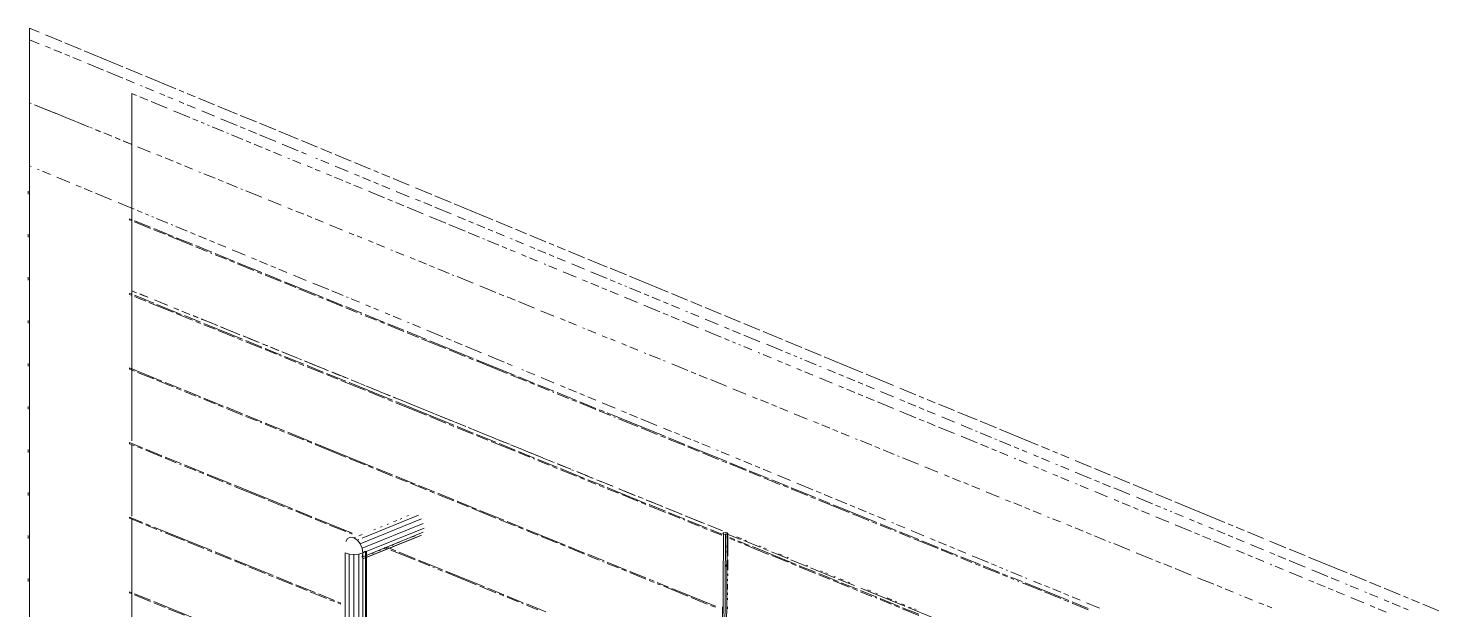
# Paper-space layout '01 Plan and 3D' of a CAD drawing. Header units: millimetres. Extents: x 5 to 415, y 7 to 290.
# Drawn here: x 197.6 to 251.2, y 203.5 to 225.6 of the extents above; entities that cross this region are included whole.
import ezdxf

# ---------------------------------------------------------------- set-up
doc = ezdxf.new("R2010")
doc.units = ezdxf.units.MM
doc.layers.add('GEOMETRY', color=7, linetype='Continuous')

# ---------------------------------------------------------------- blocks, each defined once
blk = doc.blocks.new('SHEET_01')
at = {"layer": 'GEOMETRY', "lineweight": 13}
for p, q in [((197.638, 225.609), (198.005, 225.457)), ((197.638, 225.172), (197.638, 225.609)), ((198.25, 225.356), (198.862, 225.103)), ((197.638, 220.368), (197.638, 225.172)), ((198.005, 225.02), (197.638, 225.172)), ((198.434, 224.843), (198.25, 224.919)), ((198.984, 225.052), (199.596, 224.799)), ((198.862, 224.666), (198.556, 224.792)), ((199.168, 224.539), (198.984, 224.615)), ((199.596, 224.362), (199.29, 224.489)), ((199.719, 224.748), (201.187, 224.141)), ((200.453, 224.008), (199.841, 224.261)), ((201.187, 223.704), (200.575, 223.957)), ((201.31, 224.09), (201.921, 223.837)), ((202.044, 223.787), (203.206, 223.306)), ((201.615, 223.527), (201.31, 223.654)), ((201.921, 223.4), (201.86, 223.426)), ((202.35, 223.223), (202.044, 223.35)), ((203.329, 223.255), (203.512, 223.179)), ((197.638, 222.77), (197.701, 222.745)), ((197.638, 186.521), (197.638, 222.77)), ((197.638, 222.77), (197.7, 222.745)), ((197.822, 222.695), (198.006, 222.62)), ((197.826, 222.693), (198.641, 222.362)), ((201.709, 223.051), (201.526, 223.127)), ((201.526, 223.127), (201.526, 215.62)), ((202.138, 222.874), (201.832, 223.001)), ((202.873, 222.57), (202.261, 222.823)), ((202.778, 223.046), (202.595, 223.122)), ((203.084, 222.92), (202.9, 222.996)), ((203.512, 222.742), (203.329, 222.818)), ((203.635, 223.129), (203.941, 223.002)), ((203.941, 222.565), (203.635, 222.692)), ((204.063, 222.951), (204.675, 222.698)), ((198.129, 222.57), (198.436, 222.446)), ((198.559, 222.396), (199.172, 222.146)), ((198.892, 222.26), (198.955, 222.234)), ((199.08, 222.183), (199.707, 221.928)), ((203.731, 222.215), (203.118, 222.469)), ((204.037, 222.089), (203.853, 222.165)), ((204.675, 222.262), (204.185, 222.464)), ((204.797, 222.648), (205.532, 222.344)), ((205.532, 221.907), (204.92, 222.16)), ((205.654, 222.293), (206.266, 222.04)), ((199.418, 222.046), (199.909, 221.846)), ((199.958, 221.826), (200.021, 221.801)), ((200.146, 221.75), (200.334, 221.673)), ((200.154, 221.747), (200.338, 221.672)), ((200.46, 221.622), (200.648, 221.546)), ((200.461, 221.622), (200.768, 221.497)), ((204.282, 221.987), (204.16, 222.038)), ((204.466, 221.911), (204.405, 221.937)), ((205.017, 221.683), (204.588, 221.861)), ((205.201, 221.607), (205.14, 221.633)), ((205.838, 221.781), (205.654, 221.857)), ((206.266, 221.604), (205.96, 221.73)), ((206.388, 221.99), (207, 221.737)), ((207.122, 221.686), (207.857, 221.382)), ((200.891, 221.447), (201.075, 221.372)), ((200.899, 221.444), (201.087, 221.367)), ((201.197, 221.322), (201.504, 221.198)), ((201.212, 221.316), (201.526, 221.189)), ((201.526, 209.923), (201.526, 221.189)), ((201.75, 221.098), (202.241, 220.898)), ((205.752, 221.379), (205.323, 221.557)), ((206.058, 221.253), (205.875, 221.329)), ((206.487, 221.075), (206.181, 221.202)), ((207, 221.3), (206.388, 221.553)), ((207.857, 220.946), (207.245, 221.199)), ((207.979, 221.332), (208.591, 221.079)), ((202.486, 220.798), (202.67, 220.723)), ((202.793, 220.673), (203.1, 220.549)), ((206.793, 220.949), (206.61, 221.025)), ((207.222, 220.771), (206.916, 220.898)), ((207.528, 220.645), (207.467, 220.67)), ((207.957, 220.467), (207.651, 220.594)), ((208.163, 220.819), (207.979, 220.895)), ((208.591, 220.642), (208.53, 220.667)), ((208.713, 221.028), (209.142, 220.851)), ((209.019, 220.465), (208.713, 220.591)), ((209.264, 220.8), (209.876, 220.547)), ((197.638, 220.368), (197.699, 220.343)), ((197.944, 220.241), (198.005, 220.216)), ((198.128, 220.166), (198.434, 220.039)), ((203.223, 220.499), (203.407, 220.424)), ((203.529, 220.374), (203.836, 220.249)), ((204.082, 220.149), (204.143, 220.124)), ((204.266, 220.074), (204.695, 219.9)), ((208.386, 220.29), (208.202, 220.366)), ((208.692, 220.163), (208.508, 220.239)), ((209.121, 219.986), (208.937, 220.062)), ((209.754, 220.161), (209.264, 220.364)), ((209.998, 220.497), (210.61, 220.244)), ((210.182, 219.984), (209.998, 220.06)), ((210.733, 220.193), (210.916, 220.117)), ((211.039, 220.066), (211.345, 219.94)), ((198.678, 219.938), (199.168, 219.735)), ((199.413, 219.634), (199.596, 219.558)), ((199.719, 219.508), (200.025, 219.381)), ((204.818, 219.85), (205.002, 219.775)), ((205.125, 219.725), (205.554, 219.55)), ((205.677, 219.5), (205.739, 219.475)), ((209.55, 219.809), (209.243, 219.935)), ((209.856, 219.682), (209.672, 219.758)), ((210.285, 219.505), (209.978, 219.631)), ((210.61, 219.807), (210.304, 219.933)), ((210.916, 219.68), (210.733, 219.756)), ((211.345, 219.503), (211.039, 219.63)), ((211.467, 219.889), (212.079, 219.636)), ((212.324, 219.535), (212.935, 219.282)), ((197.588, 219.297), (197.588, 219.406)), ((200.147, 219.33), (200.759, 219.077)), ((201.004, 218.976), (201.615, 218.723)), ((205.861, 219.425), (206.475, 219.176)), ((206.72, 219.076), (207.211, 218.876)), ((211.142, 219.15), (210.53, 219.403)), ((211.448, 219.023), (211.265, 219.099)), ((211.877, 218.846), (211.571, 218.973)), ((212.079, 219.199), (211.589, 219.402)), ((212.507, 219.022), (212.324, 219.098)), ((212.935, 218.845), (212.63, 218.972)), ((213.058, 219.231), (213.67, 218.978)), ((213.792, 218.928), (215.261, 218.32)), ((201.738, 218.672), (201.921, 218.596)), ((202.044, 218.546), (202.166, 218.495)), ((202.289, 218.445), (202.35, 218.419)), ((202.472, 218.369), (202.9, 218.192)), ((207.457, 218.776), (207.641, 218.702)), ((207.764, 218.652), (208.07, 218.527)), ((208.193, 218.477), (208.377, 218.402)), ((212.612, 218.542), (212, 218.795)), ((213.47, 218.187), (212.857, 218.441)), ((213.67, 218.541), (213.058, 218.794)), ((214.22, 218.314), (213.914, 218.44)), ((201.503, 218.334), (201.441, 218.359)), ((201.441, 218.359), (201.441, 218.316)), ((201.441, 218.316), (201.503, 218.291)), ((202.239, 218.035), (201.625, 218.284)), ((201.625, 218.241), (202.239, 217.991)), ((203.099, 217.685), (202.362, 217.985)), ((202.362, 217.941), (202.792, 217.766)), ((203.023, 218.141), (203.084, 218.116)), ((203.206, 218.065), (203.635, 217.888)), ((203.757, 217.837), (203.941, 217.761)), ((208.5, 218.352), (208.807, 218.227)), ((209.052, 218.127), (209.543, 217.928)), ((214.205, 217.883), (213.592, 218.137)), ((214.756, 217.655), (214.327, 217.833)), ((214.526, 218.187), (214.343, 218.263)), ((214.955, 218.01), (214.649, 218.136)), ((215.261, 217.883), (215.077, 217.959)), ((215.383, 218.27), (215.995, 218.016)), ((215.689, 217.706), (215.383, 217.833)), ((216.117, 217.966), (216.546, 217.789)), ((197.588, 217.659), (197.588, 217.768)), ((202.914, 217.716), (203.835, 217.342)), ((203.835, 217.386), (203.221, 217.635)), ((204.572, 217.086), (203.958, 217.336)), ((203.958, 217.292), (204.388, 217.117)), ((204.063, 217.711), (204.369, 217.584)), ((204.491, 217.534), (204.675, 217.458)), ((204.797, 217.407), (205.103, 217.28)), ((209.789, 217.828), (209.973, 217.753)), ((210.095, 217.703), (210.28, 217.628)), ((210.525, 217.528), (210.709, 217.454)), ((210.832, 217.404), (211.139, 217.279)), ((214.94, 217.579), (214.879, 217.605)), ((215.491, 217.351), (215.062, 217.529)), ((215.797, 217.225), (215.614, 217.301)), ((215.995, 217.58), (215.934, 217.605)), ((216.423, 217.403), (216.117, 217.529)), ((216.668, 217.738), (217.28, 217.485)), ((216.852, 217.225), (216.668, 217.301)), ((217.402, 217.434), (217.586, 217.358)), ((217.708, 217.308), (218.014, 217.181)), ((204.511, 217.067), (204.572, 217.042)), ((205.431, 216.736), (204.695, 217.036)), ((204.695, 216.992), (205.124, 216.818)), ((205.247, 216.768), (205.431, 216.693)), ((205.348, 217.179), (205.838, 216.977)), ((206.082, 216.876), (206.266, 216.8)), ((211.384, 217.179), (211.446, 217.154)), ((211.568, 217.104), (211.875, 216.979)), ((212.121, 216.879), (212.305, 216.805)), ((216.104, 217.098), (215.92, 217.174)), ((216.532, 216.921), (216.349, 216.997)), ((216.961, 216.743), (216.655, 216.87)), ((217.28, 217.048), (216.974, 217.175)), ((217.586, 216.922), (217.402, 216.998)), ((218.014, 216.745), (217.708, 216.871)), ((218.137, 217.131), (218.748, 216.878)), ((218.871, 216.827), (219.605, 216.523)), ((206.475, 216.312), (205.554, 216.686)), ((205.554, 216.643), (206.168, 216.393)), ((206.291, 216.343), (206.475, 216.268)), ((206.388, 216.749), (206.694, 216.622)), ((207.211, 216.012), (206.598, 216.262)), ((206.817, 216.572), (207, 216.496)), ((207.122, 216.445), (207.428, 216.319)), ((212.427, 216.755), (212.734, 216.63)), ((212.857, 216.58), (213.041, 216.505)), ((213.164, 216.455), (213.593, 216.28)), ((213.716, 216.231), (213.777, 216.206)), ((217.267, 216.617), (217.206, 216.642)), ((217.696, 216.439), (217.39, 216.566)), ((218.431, 216.135), (217.941, 216.338)), ((218.748, 216.441), (218.259, 216.643)), ((219.605, 216.087), (218.993, 216.34)), ((219.727, 216.473), (220.339, 216.22)), ((197.588, 216.021), (197.588, 216.13)), ((206.598, 216.218), (207.211, 215.969)), ((208.808, 215.363), (207.334, 215.962)), ((207.334, 215.919), (207.764, 215.744)), ((207.673, 216.218), (208.163, 216.015)), ((207.887, 215.694), (208.501, 215.444)), ((208.407, 215.914), (209.019, 215.661)), ((213.9, 216.156), (214.514, 215.906)), ((214.759, 215.806), (215.373, 215.557)), ((218.86, 215.958), (218.676, 216.034)), ((219.289, 215.781), (218.982, 215.907)), ((219.595, 215.654), (219.411, 215.73)), ((219.911, 215.96), (219.727, 216.036)), ((220.156, 215.859), (220.033, 215.909)), ((220.339, 215.783), (220.278, 215.808)), ((220.462, 216.169), (221.93, 215.562)), ((220.89, 215.555), (220.462, 215.732)), ((201.503, 215.496), (201.441, 215.521)), ((201.441, 215.521), (201.441, 215.477)), ((201.441, 215.477), (201.503, 215.452)), ((201.71, 215.545), (201.526, 215.62)), ((201.526, 215.62), (201.526, 209.904)), ((201.526, 215.62), (201.71, 215.546)), ((202.362, 215.146), (201.625, 215.446)), ((201.625, 215.402), (202.055, 215.227)), ((201.833, 215.496), (202.14, 215.371)), ((202.141, 215.37), (201.833, 215.495)), ((202.178, 215.177), (203.099, 214.803)), ((202.385, 215.271), (202.876, 215.071)), ((202.449, 215.245), (202.387, 215.27)), ((202.88, 215.07), (202.572, 215.195)), ((208.623, 215.394), (208.808, 215.32)), ((209.544, 215.064), (208.93, 215.313)), ((208.93, 215.27), (209.544, 215.02)), ((209.142, 215.61), (209.57, 215.433)), ((209.692, 215.382), (209.754, 215.357)), ((209.876, 215.306), (210.182, 215.18)), ((215.496, 215.507), (215.68, 215.432)), ((215.803, 215.382), (216.109, 215.257)), ((216.232, 215.207), (216.846, 214.958)), ((220.024, 215.477), (219.717, 215.603)), ((220.759, 215.173), (220.269, 215.375)), ((221.196, 215.429), (221.012, 215.504)), ((221.624, 215.251), (221.318, 215.378)), ((221.93, 215.125), (221.747, 215.201)), ((222.053, 215.511), (222.664, 215.258)), ((222.787, 215.207), (223.215, 215.03)), ((203.406, 214.722), (202.485, 215.096)), ((203.122, 214.971), (203.306, 214.896)), ((203.311, 214.895), (203.126, 214.97)), ((203.221, 214.753), (203.835, 214.503)), ((203.429, 214.846), (203.613, 214.772)), ((203.741, 214.719), (203.434, 214.844)), ((204.142, 214.422), (203.528, 214.672)), ((203.858, 214.672), (204.043, 214.597)), ((204.049, 214.594), (203.864, 214.669)), ((210.281, 214.764), (209.667, 215.014)), ((209.667, 214.97), (210.097, 214.795)), ((210.219, 214.745), (210.281, 214.72)), ((211.14, 214.414), (210.404, 214.714)), ((210.404, 214.67), (210.833, 214.496)), ((210.427, 215.079), (210.61, 215.003)), ((210.733, 214.952), (210.916, 214.876)), ((211.161, 214.775), (211.345, 214.699)), ((211.467, 214.648), (211.773, 214.522)), ((217.091, 214.858), (217.582, 214.658)), ((221.616, 214.818), (221.004, 215.071)), ((221.923, 214.691), (221.739, 214.767)), ((222.351, 214.514), (222.045, 214.641)), ((222.359, 214.948), (222.053, 215.074)), ((222.664, 214.821), (222.603, 214.846)), ((223.093, 214.644), (222.787, 214.771)), ((223.338, 214.98), (223.949, 214.726)), ((224.072, 214.676), (224.684, 214.423)), ((197.588, 214.384), (197.588, 214.493)), ((203.958, 214.453), (204.142, 214.378)), ((204.165, 214.547), (204.472, 214.422)), ((204.357, 214.469), (204.172, 214.544)), ((205.738, 213.773), (204.265, 214.372)), ((204.265, 214.328), (204.695, 214.154)), ((204.788, 214.294), (204.48, 214.419)), ((204.718, 214.322), (204.779, 214.297)), ((204.817, 214.104), (205.431, 213.854)), ((204.902, 214.247), (205.332, 214.072)), ((205.095, 214.169), (204.911, 214.244)), ((205.526, 213.993), (205.218, 214.118)), ((210.956, 214.446), (211.14, 214.371)), ((211.877, 214.115), (211.263, 214.364)), ((211.263, 214.321), (211.877, 214.071)), ((212.018, 214.421), (212.079, 214.395)), ((212.201, 214.345), (212.507, 214.218)), ((212.752, 214.117), (213.364, 213.864)), ((217.828, 214.558), (218.012, 214.483)), ((218.134, 214.433), (218.441, 214.309)), ((218.687, 214.209), (218.748, 214.184)), ((218.871, 214.134), (219.178, 214.009)), ((223.086, 214.21), (222.474, 214.463)), ((223.944, 213.855), (223.331, 214.109)), ((223.827, 214.34), (223.338, 214.543)), ((224.255, 214.163), (224.072, 214.239)), ((224.684, 213.986), (224.378, 214.113)), ((224.806, 214.372), (225.418, 214.119)), ((205.454, 214.023), (205.639, 213.948)), ((205.554, 213.804), (205.738, 213.729)), ((205.761, 213.898), (206.375, 213.648)), ((205.834, 213.868), (205.772, 213.893)), ((206.475, 213.473), (205.861, 213.723)), ((205.861, 213.679), (206.475, 213.43)), ((206.265, 213.693), (205.957, 213.818)), ((206.498, 213.598), (206.682, 213.523)), ((206.696, 213.518), (206.511, 213.593)), ((212.736, 213.765), (212, 214.065)), ((212, 214.021), (212.429, 213.846)), ((212.552, 213.796), (213.473, 213.422)), ((214.516, 213.041), (212.859, 213.715)), ((213.486, 213.813), (213.67, 213.737)), ((213.792, 213.687), (214.098, 213.56)), ((219.423, 213.909), (219.607, 213.834)), ((219.73, 213.784), (219.914, 213.71)), ((220.16, 213.61), (220.344, 213.535)), ((224.25, 213.729), (224.066, 213.805)), ((224.495, 213.627), (224.373, 213.678)), ((224.679, 213.551), (224.618, 213.577)), ((225.418, 213.682), (224.806, 213.935)), ((225.54, 214.068), (226.275, 213.765)), ((226.275, 213.328), (225.663, 213.581)), ((226.397, 213.714), (227.009, 213.461)), ((207.211, 213.174), (206.598, 213.423)), ((206.598, 213.38), (207.027, 213.205)), ((206.805, 213.473), (207.112, 213.348)), ((207.126, 213.342), (206.819, 213.468)), ((207.15, 213.155), (207.211, 213.13)), ((207.235, 213.298), (207.848, 213.049)), ((207.434, 213.217), (207.249, 213.292)), ((208.071, 212.824), (207.334, 213.124)), ((207.334, 213.08), (207.764, 212.905)), ((207.742, 213.092), (207.557, 213.167)), ((207.988, 212.992), (207.865, 213.042)), ((213.596, 213.372), (214.21, 213.122)), ((214.22, 213.51), (214.832, 213.256)), ((214.332, 213.072), (214.516, 212.997)), ((215.077, 213.155), (215.689, 212.902)), ((220.466, 213.485), (220.773, 213.36)), ((221.019, 213.26), (221.08, 213.235)), ((221.203, 213.185), (221.632, 213.011)), ((225.108, 213.374), (224.801, 213.501)), ((225.414, 213.247), (225.353, 213.273)), ((225.843, 213.07), (225.536, 213.197)), ((226.581, 213.201), (226.397, 213.277)), ((226.825, 213.1), (226.703, 213.151)), ((227.009, 213.024), (226.948, 213.05)), ((227.131, 213.41), (227.743, 213.157)), ((227.866, 213.107), (229.334, 212.499)), ((197.588, 212.746), (197.588, 212.855)), ((202.669, 212.182), (201.441, 212.682)), ((201.441, 212.682), (201.441, 212.638)), ((201.441, 212.638), (201.625, 212.563)), ((201.748, 212.513), (202.362, 212.264)), ((207.887, 212.855), (208.071, 212.78)), ((208.094, 212.949), (208.708, 212.699)), ((208.173, 212.917), (208.111, 212.942)), ((208.808, 212.524), (208.194, 212.774)), ((208.194, 212.73), (208.808, 212.481)), ((208.48, 212.792), (208.296, 212.867)), ((208.911, 212.617), (208.603, 212.742)), ((208.831, 212.649), (209.015, 212.574)), ((209.667, 212.175), (208.93, 212.474)), ((209.138, 212.524), (209.445, 212.4)), ((209.65, 212.316), (209.157, 212.516)), ((216.113, 212.392), (214.639, 212.991)), ((214.639, 212.948), (215.806, 212.473)), ((215.811, 212.852), (215.995, 212.776)), ((216.362, 212.624), (216.423, 212.598)), ((216.546, 212.548), (216.852, 212.421)), ((221.755, 212.961), (221.816, 212.936)), ((222.062, 212.836), (222.676, 212.586)), ((222.798, 212.536), (222.982, 212.462)), ((226.271, 212.893), (226.088, 212.969)), ((226.578, 212.766), (226.394, 212.842)), ((227.006, 212.589), (226.823, 212.665)), ((227.435, 212.411), (227.129, 212.538)), ((227.56, 212.797), (227.131, 212.974)), ((227.743, 212.721), (227.682, 212.746)), ((228.294, 212.493), (227.988, 212.619)), ((202.485, 212.214), (203.099, 211.964)), ((203.406, 211.883), (202.792, 212.133)), ((208.93, 212.431), (209.36, 212.256)), ((209.483, 212.206), (210.404, 211.832)), ((209.567, 212.35), (209.751, 212.275)), ((211.447, 211.451), (209.79, 212.125)), ((209.874, 212.225), (210.181, 212.1)), ((210.081, 212.141), (209.896, 212.216)), ((210.388, 212.016), (210.204, 212.091)), ((210.427, 212), (210.918, 211.8)), ((215.928, 212.423), (216.542, 212.174)), ((216.849, 212.092), (216.235, 212.342)), ((216.665, 212.124), (216.849, 212.049)), ((217.586, 211.793), (216.972, 212.042)), ((216.972, 211.999), (217.402, 211.824)), ((217.096, 212.32), (217.586, 212.118)), ((217.831, 212.016), (218.014, 211.94)), ((223.105, 212.412), (223.412, 212.287)), ((223.535, 212.237), (224.148, 211.987)), ((228.17, 212.107), (227.68, 212.31)), ((228.599, 211.93), (228.415, 212.006)), ((228.6, 212.366), (228.416, 212.442)), ((229.028, 212.189), (228.722, 212.316)), ((229.334, 212.063), (229.151, 212.139)), ((229.456, 212.449), (230.497, 212.019)), ((229.762, 211.885), (229.456, 212.012)), ((203.221, 211.914), (203.406, 211.839)), ((204.142, 211.583), (203.528, 211.833)), ((203.528, 211.789), (203.958, 211.614)), ((204.081, 211.565), (204.142, 211.54)), ((205.002, 211.234), (204.265, 211.533)), ((204.265, 211.49), (204.695, 211.315)), ((210.526, 211.782), (211.14, 211.532)), ((210.819, 211.84), (210.634, 211.916)), ((211.373, 211.615), (210.942, 211.79)), ((211.163, 211.7), (211.348, 211.626)), ((211.263, 211.482), (211.447, 211.407)), ((211.47, 211.576), (211.777, 211.451)), ((211.558, 211.54), (211.496, 211.565)), ((213.78, 210.502), (211.57, 211.401)), ((212.296, 211.24), (211.681, 211.49)), ((217.524, 211.774), (217.586, 211.749)), ((218.445, 211.443), (217.709, 211.743)), ((217.709, 211.699), (218.138, 211.524)), ((218.137, 211.89), (218.442, 211.763)), ((218.261, 211.474), (218.445, 211.4)), ((218.565, 211.713), (218.748, 211.637)), ((219.182, 211.144), (218.568, 211.393)), ((218.871, 211.586), (219.177, 211.46)), ((224.394, 211.888), (224.885, 211.688)), ((225.13, 211.588), (225.314, 211.513)), ((225.437, 211.463), (225.744, 211.338)), ((229.028, 211.753), (228.721, 211.879)), ((229.334, 211.626), (229.15, 211.702)), ((229.763, 211.449), (229.456, 211.575)), ((230.498, 211.145), (229.885, 211.398)), ((230.497, 211.582), (230.007, 211.784)), ((230.741, 211.917), (231.353, 211.664)), ((230.925, 211.405), (230.741, 211.481)), ((231.476, 211.614), (231.659, 211.538)), ((231.782, 211.487), (232.088, 211.361)), ((197.588, 211.108), (197.588, 211.217)), ((204.817, 211.265), (205.002, 211.19)), ((205.738, 210.934), (205.124, 211.184)), ((205.124, 211.14), (205.738, 210.89)), ((206.475, 210.634), (205.861, 210.884)), ((211.57, 211.357), (212.736, 210.883)), ((212.023, 211.351), (212.084, 211.326)), ((212.207, 211.276), (212.637, 211.101)), ((213.035, 210.939), (212.542, 211.14)), ((212.759, 211.051), (212.821, 211.026)), ((213.066, 210.926), (213.68, 210.677)), ((218.568, 211.35), (219.182, 211.1)), ((219.489, 211.019), (219.305, 211.094)), ((219.305, 211.05), (219.734, 210.875)), ((219.421, 211.358), (219.911, 211.156)), ((221.821, 210.07), (219.612, 210.969)), ((220.156, 211.055), (220.339, 210.979)), ((220.462, 210.928), (220.768, 210.802)), ((225.867, 211.288), (226.051, 211.214)), ((226.173, 211.164), (226.48, 211.039)), ((226.726, 210.939), (227.217, 210.739)), ((231.355, 210.79), (230.743, 211.043)), ((231.353, 211.227), (231.047, 211.354)), ((231.659, 211.101), (231.476, 211.177)), ((232.088, 210.924), (231.782, 211.05)), ((232.21, 211.31), (232.822, 211.057)), ((232.944, 211.006), (233.679, 210.703)), ((205.861, 210.84), (206.291, 210.666)), ((206.413, 210.616), (206.475, 210.591)), ((207.334, 210.285), (206.598, 210.584)), ((206.598, 210.541), (207.027, 210.366)), ((212.859, 210.833), (213.473, 210.583)), ((213.466, 210.764), (213.281, 210.839)), ((213.773, 210.639), (213.589, 210.714)), ((213.596, 210.533), (213.78, 210.458)), ((213.803, 210.627), (214.233, 210.452)), ((214.516, 210.202), (213.903, 210.452)), ((213.903, 210.408), (214.516, 210.159)), ((214.204, 210.464), (214.019, 210.539)), ((214.635, 210.288), (214.327, 210.414)), ((214.355, 210.402), (214.417, 210.377)), ((214.54, 210.327), (215.153, 210.078)), ((219.857, 210.825), (219.918, 210.8)), ((220.041, 210.75), (220.778, 210.451)), ((220.89, 210.751), (221.502, 210.498)), ((220.901, 210.401), (221.515, 210.151)), ((221.747, 210.397), (222.053, 210.27)), ((227.462, 210.64), (227.646, 210.565)), ((227.769, 210.515), (228.076, 210.39)), ((228.198, 210.34), (228.383, 210.265)), ((231.662, 210.663), (231.478, 210.739)), ((232.09, 210.486), (231.784, 210.613)), ((232.825, 210.182), (232.213, 210.435)), ((232.822, 210.62), (232.332, 210.823)), ((233.495, 210.342), (233.067, 210.519)), ((233.801, 210.652), (234.413, 210.399)), ((234.535, 210.348), (236.004, 209.741)), ((201.932, 209.643), (201.441, 209.843)), ((201.441, 209.843), (201.441, 209.799)), ((201.441, 209.799), (201.625, 209.724)), ((207.15, 210.316), (207.334, 210.241)), ((208.378, 209.86), (207.457, 210.235)), ((207.457, 210.191), (208.071, 209.942)), ((208.194, 209.892), (208.378, 209.817)), ((210.711, 208.912), (208.501, 209.81)), ((215.376, 209.853), (214.639, 210.152)), ((214.639, 210.109), (215.069, 209.934)), ((214.943, 210.163), (214.881, 210.188)), ((215.681, 209.863), (215.066, 210.113)), ((215.192, 209.884), (216.113, 209.51)), ((215.399, 209.978), (215.89, 209.778)), ((216.113, 209.553), (215.499, 209.803)), ((221.637, 210.101), (221.821, 210.026)), ((222.558, 209.77), (221.944, 210.02)), ((221.944, 209.976), (222.558, 209.727)), ((222.175, 210.22), (222.359, 210.144)), ((222.481, 210.093), (222.787, 209.966)), ((222.909, 209.916), (223.093, 209.84)), ((223.215, 209.789), (223.521, 209.663)), ((228.505, 210.215), (228.812, 210.09)), ((229.058, 209.991), (229.119, 209.966)), ((229.242, 209.916), (229.671, 209.741)), ((233.683, 209.827), (233.07, 210.081)), ((233.679, 210.266), (233.617, 210.291)), ((234.229, 210.038), (233.801, 210.215)), ((234.413, 209.962), (234.352, 209.987)), ((234.963, 209.734), (234.535, 209.911)), ((197.588, 209.47), (197.588, 209.579)), ((201.526, 209.771), (201.526, 207.046)), ((201.526, 207.074), (201.526, 209.724)), ((201.748, 209.675), (201.932, 209.6)), ((202.669, 209.344), (202.055, 209.593)), ((202.055, 209.55), (202.669, 209.3)), ((203.406, 209.044), (202.792, 209.294)), ((202.792, 209.25), (203.221, 209.075)), ((208.501, 209.767), (209.667, 209.292)), ((216.42, 209.562), (215.927, 209.763)), ((216.136, 209.678), (216.32, 209.603)), ((216.849, 209.254), (216.235, 209.503)), ((216.235, 209.46), (216.665, 209.285)), ((216.443, 209.553), (216.749, 209.428)), ((217.158, 209.262), (216.666, 209.462)), ((216.872, 209.378), (217.056, 209.304)), ((217.179, 209.254), (217.486, 209.129)), ((224.154, 209.121), (222.681, 209.72)), ((222.681, 209.677), (223.111, 209.502)), ((223.233, 209.452), (223.847, 209.202)), ((223.766, 209.562), (223.827, 209.536)), ((223.949, 209.486), (224.255, 209.359)), ((224.5, 209.258), (224.684, 209.182)), ((229.794, 209.691), (229.978, 209.616)), ((230.101, 209.566), (230.53, 209.392)), ((230.653, 209.342), (230.714, 209.317)), ((230.837, 209.267), (231.451, 209.017)), ((234.112, 209.65), (233.805, 209.777)), ((234.418, 209.523), (234.234, 209.599)), ((234.847, 209.346), (234.54, 209.473)), ((235.269, 209.608), (235.086, 209.684)), ((235.153, 209.219), (235.092, 209.245)), ((235.575, 209.481), (235.392, 209.557)), ((236.004, 209.304), (235.82, 209.38)), ((236.126, 209.69), (236.432, 209.564)), ((236.432, 209.127), (236.126, 209.253)), ((236.554, 209.513), (236.738, 209.437)), ((236.86, 209.387), (237.166, 209.26)), ((203.344, 209.025), (203.406, 209)), ((204.265, 208.695), (203.528, 208.994)), ((203.528, 208.95), (203.958, 208.776)), ((204.081, 208.726), (204.265, 208.651)), ((209.79, 209.242), (210.404, 208.993)), ((210.526, 208.943), (210.711, 208.868)), ((211.447, 208.612), (210.833, 208.862)), ((210.833, 208.818), (211.447, 208.568)), ((216.788, 209.235), (216.849, 209.21)), ((217.709, 208.904), (216.972, 209.204)), ((216.972, 209.16), (217.402, 208.985)), ((217.589, 209.087), (217.405, 209.162)), ((217.524, 208.935), (217.709, 208.86)), ((218.02, 208.912), (217.712, 209.037)), ((217.732, 209.029), (218.223, 208.829)), ((218.752, 208.48), (217.831, 208.854)), ((217.831, 208.81), (218.445, 208.561)), ((218.328, 208.786), (218.266, 208.812)), ((218.882, 208.561), (218.451, 208.736)), ((218.468, 208.729), (218.652, 208.654)), ((223.97, 209.152), (224.154, 209.077)), ((224.891, 208.822), (224.277, 209.071)), ((224.277, 209.028), (224.891, 208.778)), ((224.806, 209.131), (225.112, 209.005)), ((225.75, 208.472), (225.014, 208.772)), ((225.014, 208.728), (225.443, 208.553)), ((225.234, 208.954), (225.418, 208.878)), ((225.54, 208.828), (225.846, 208.701)), ((231.696, 208.917), (232.187, 208.718)), ((235.582, 209.042), (235.275, 209.169)), ((236.01, 208.865), (235.827, 208.941)), ((236.317, 208.738), (236.133, 208.814)), ((236.738, 209), (236.677, 209.026)), ((237.166, 208.823), (236.86, 208.95)), ((237.411, 209.159), (238.023, 208.906)), ((238.023, 208.469), (237.411, 208.722)), ((238.145, 208.855), (238.757, 208.602)), ((205.309, 208.27), (204.388, 208.645)), ((204.388, 208.601), (205.002, 208.351)), ((205.124, 208.301), (205.309, 208.226)), ((207.641, 207.321), (205.431, 208.22)), ((205.431, 208.176), (206.598, 207.702)), ((212.307, 208.262), (211.57, 208.562)), ((211.57, 208.518), (212, 208.344)), ((212.122, 208.294), (212.736, 208.044)), ((213.043, 207.963), (212.429, 208.213)), ((218.568, 208.511), (218.752, 208.436)), ((218.775, 208.604), (219.082, 208.48)), ((219.489, 208.18), (218.875, 208.43)), ((218.875, 208.386), (219.182, 208.261)), ((219.066, 208.486), (219.005, 208.511)), ((219.205, 208.43), (219.389, 208.355)), ((219.305, 208.211), (219.489, 208.136)), ((219.805, 208.186), (219.312, 208.386)), ((219.512, 208.305), (219.819, 208.18)), ((225.566, 208.503), (226.18, 208.254)), ((226.487, 208.172), (225.873, 208.422)), ((226.091, 208.6), (226.581, 208.397)), ((226.303, 208.204), (226.487, 208.129)), ((226.825, 208.296), (227.437, 208.043)), ((232.433, 208.618), (232.617, 208.543)), ((232.74, 208.493), (233.046, 208.368)), ((233.169, 208.318), (233.353, 208.243)), ((233.476, 208.193), (233.783, 208.069)), ((236.745, 208.561), (236.562, 208.637)), ((237.174, 208.383), (236.868, 208.51)), ((237.48, 208.257), (237.419, 208.282)), ((237.909, 208.079), (237.603, 208.206)), ((238.329, 208.342), (238.145, 208.418)), ((238.757, 208.165), (238.451, 208.292)), ((238.88, 208.551), (239.491, 208.298)), ((239.614, 208.248), (240.348, 207.944)), ((197.588, 207.833), (197.588, 207.942)), ((206.72, 207.652), (207.334, 207.402)), ((212.859, 207.994), (213.043, 207.919)), ((213.78, 207.663), (213.166, 207.913)), ((213.166, 207.869), (213.78, 207.62)), ((221.085, 207.531), (219.612, 208.13)), ((219.612, 208.086), (220.041, 207.912)), ((220.666, 207.835), (220.051, 208.086)), ((220.064, 208.08), (220.126, 208.055)), ((220.164, 207.862), (220.778, 207.612)), ((220.249, 208.005), (220.678, 207.83)), ((220.974, 207.71), (220.79, 207.785)), ((220.801, 207.78), (220.862, 207.756)), ((221.405, 207.535), (221.097, 207.66)), ((221.108, 207.656), (221.722, 207.406)), ((227.53, 207.748), (226.61, 208.122)), ((226.61, 208.079), (227.223, 207.829)), ((227.346, 207.779), (227.53, 207.704)), ((227.56, 207.992), (227.743, 207.917)), ((228.083, 207.523), (227.653, 207.698)), ((227.653, 207.654), (228.819, 207.18)), ((227.866, 207.866), (228.171, 207.739)), ((228.294, 207.689), (228.722, 207.512)), ((234.028, 207.969), (234.519, 207.769)), ((234.765, 207.669), (234.949, 207.594)), ((238.644, 207.775), (238.154, 207.978)), ((239.491, 207.862), (238.88, 208.115)), ((239.073, 207.598), (238.889, 207.674)), ((240.348, 207.507), (239.736, 207.76)), ((240.47, 207.893), (241.082, 207.64)), ((207.457, 207.353), (207.641, 207.278)), ((208.378, 207.022), (207.764, 207.271)), ((207.764, 207.228), (208.378, 206.978)), ((214.639, 207.314), (213.903, 207.613)), ((213.903, 207.57), (214.332, 207.395)), ((214.455, 207.345), (215.376, 206.97)), ((215.683, 206.889), (214.762, 207.264)), ((220.901, 207.562), (221.085, 207.487)), ((221.821, 207.231), (221.208, 207.481)), ((221.208, 207.437), (221.821, 207.188)), ((221.713, 207.41), (221.651, 207.435)), ((222.144, 207.234), (221.836, 207.36)), ((221.845, 207.356), (222.029, 207.281)), ((222.558, 206.932), (221.944, 207.181)), ((221.944, 207.138), (222.374, 206.963)), ((222.151, 207.231), (222.458, 207.106)), ((222.451, 207.109), (222.39, 207.134)), ((229.863, 206.799), (228.206, 207.473)), ((228.845, 207.461), (229.028, 207.385)), ((228.942, 207.13), (229.556, 206.88)), ((229.151, 207.334), (229.456, 207.208)), ((229.579, 207.157), (229.762, 207.081)), ((235.071, 207.545), (235.378, 207.42)), ((235.501, 207.37), (235.685, 207.295)), ((235.808, 207.245), (236.115, 207.12)), ((239.502, 207.421), (239.195, 207.547)), ((239.808, 207.294), (239.624, 207.37)), ((240.237, 207.117), (239.931, 207.243)), ((240.654, 207.381), (240.47, 207.457)), ((240.899, 207.279), (240.776, 207.33)), ((241.082, 207.204), (241.021, 207.229)), ((241.205, 207.59), (243.102, 206.805)), ((241.511, 207.026), (241.205, 207.153)), ((201.932, 206.805), (201.441, 207.004)), ((201.441, 207.004), (201.441, 206.961)), ((201.441, 206.961), (201.932, 206.761)), ((201.526, 206.913), (201.526, 192.887)), ((201.526, 192.892), (201.526, 206.875)), ((202.239, 206.68), (202.055, 206.755)), ((202.055, 206.711), (202.485, 206.536)), ((204.572, 205.731), (202.362, 206.63)), ((209.912, 206.397), (208.501, 206.972)), ((208.501, 206.928), (208.93, 206.753)), ((209.053, 206.703), (209.667, 206.454)), ((212.543, 206.94), (210.216, 205.993)), ((212.616, 206.768), (210.289, 205.822)), ((212.433, 207.079), (210.295, 206.209)), ((212.642, 206.591), (210.315, 205.644)), ((211.046, 206.653), (210.983, 206.628)), ((211.297, 206.756), (211.235, 206.73)), ((211.612, 206.883), (211.486, 206.832)), ((211.801, 206.96), (211.738, 206.935)), ((212.052, 207.063), (211.989, 207.037)), ((215.499, 206.92), (216.113, 206.671)), ((216.419, 206.59), (215.806, 206.839)), ((216.235, 206.621), (216.419, 206.546)), ((222.497, 206.913), (222.558, 206.888)), ((223.313, 206.759), (222.574, 207.059)), ((222.581, 207.056), (223.195, 206.807)), ((223.417, 206.582), (222.681, 206.882)), ((222.681, 206.838), (223.111, 206.663)), ((223.233, 206.613), (223.417, 206.538)), ((223.99, 206.483), (223.436, 206.709)), ((223.441, 206.707), (223.932, 206.507)), ((229.679, 206.83), (229.863, 206.755)), ((229.885, 207.031), (230.191, 206.904)), ((230.6, 206.5), (229.986, 206.749)), ((229.986, 206.706), (230.416, 206.531)), ((230.435, 206.803), (230.497, 206.778)), ((230.619, 206.727), (230.925, 206.601)), ((236.36, 207.02), (236.422, 206.995)), ((236.544, 206.945), (236.851, 206.821)), ((237.097, 206.721), (237.281, 206.646)), ((237.403, 206.596), (237.71, 206.471)), ((240.972, 206.813), (240.482, 207.015)), ((241.829, 206.458), (241.217, 206.711)), ((241.939, 206.849), (241.755, 206.925)), ((242.245, 206.723), (242.061, 206.799)), ((242.673, 206.546), (242.49, 206.621)), ((243.224, 206.755), (243.408, 206.679)), ((243.53, 206.628), (243.836, 206.501)), ((197.588, 206.195), (197.588, 206.304)), ((202.608, 206.486), (202.669, 206.461)), ((202.792, 206.411), (203.528, 206.112)), ((203.651, 206.062), (204.265, 205.812)), ((209.664, 206.076), (209.738, 206.188)), ((209.738, 206.188), (209.847, 206.238)), ((209.79, 206.404), (209.912, 206.354)), ((209.847, 206.238), (209.977, 206.218)), ((210.04, 206.244), (209.977, 206.218)), ((209.977, 206.218), (210.106, 206.133)), ((210.169, 206.158), (210.106, 206.133)), ((210.106, 206.133), (210.216, 205.993)), ((210.291, 206.346), (210.165, 206.295)), ((212.616, 206.434), (210.289, 205.488)), ((212.543, 206.322), (210.342, 205.427)), ((212.433, 206.272), (210.483, 205.479)), ((210.794, 206.551), (210.731, 206.525)), ((211.738, 206.061), (211.612, 206.01)), ((212.304, 206.291), (212.178, 206.24)), ((218.015, 205.94), (216.542, 206.54)), ((216.542, 206.496), (216.972, 206.321)), ((217.095, 206.271), (217.709, 206.022)), ((223.97, 206.357), (223.54, 206.532)), ((223.54, 206.488), (223.97, 206.314)), ((223.87, 180.764), (224.039, 206.353)), ((223.938, 180.752), (224.107, 206.341)), ((224.011, 206.381), (224.039, 206.409)), ((224.039, 206.353), (224.011, 206.381)), ((224.039, 206.409), (224.107, 206.42)), ((224.107, 206.341), (224.039, 206.353)), ((224.093, 206.264), (224.154, 206.239)), ((224.107, 206.42), (224.175, 206.408)), ((224.175, 206.353), (224.107, 206.341)), ((224.681, 206.161), (224.124, 206.388)), ((224.137, 200.703), (224.175, 206.353)), ((224.175, 206.408), (224.203, 206.38)), ((224.203, 206.38), (224.175, 206.353)), ((224.197, 205.516), (224.203, 206.38)), ((224.461, 206.158), (224.277, 206.232)), ((224.277, 206.189), (224.461, 206.114)), ((224.546, 206.257), (224.73, 206.183)), ((225.014, 205.933), (224.584, 206.108)), ((224.584, 206.064), (224.707, 206.014)), ((225.424, 205.859), (224.805, 206.111)), ((224.852, 206.133), (224.914, 206.108)), ((230.538, 206.481), (230.6, 206.456)), ((231.459, 206.15), (230.722, 206.45)), ((230.722, 206.406), (231.152, 206.231)), ((231.17, 206.499), (231.659, 206.297)), ((231.275, 206.181), (232.196, 205.807)), ((232.196, 205.85), (231.582, 206.1)), ((231.904, 206.196), (232.088, 206.12)), ((232.21, 206.069), (232.516, 205.943)), ((237.833, 206.421), (238.017, 206.346)), ((238.14, 206.297), (238.569, 206.122)), ((238.692, 206.072), (238.753, 206.047)), ((242.136, 206.331), (241.952, 206.407)), ((242.564, 206.154), (242.258, 206.281)), ((243.299, 205.85), (242.687, 206.103)), ((243.102, 206.368), (242.796, 206.495)), ((243.408, 206.242), (243.224, 206.318)), ((243.836, 206.065), (243.53, 206.191)), ((243.958, 206.451), (244.57, 206.198)), ((244.815, 206.097), (245.427, 205.843)), ((204.388, 205.762), (204.572, 205.687)), ((205.309, 205.431), (204.695, 205.681)), ((204.695, 205.637), (205.309, 205.388)), ((209.639, 179.659), (209.639, 205.644)), ((209.794, 205.602), (209.639, 205.644)), ((209.977, 205.587), (209.794, 205.602)), ((209.794, 205.602), (209.794, 179.616)), ((210.16, 205.602), (209.977, 205.587)), ((209.977, 205.587), (209.977, 179.602)), ((210.315, 205.644), (210.16, 205.602)), ((210.16, 205.602), (210.16, 179.616)), ((210.216, 205.993), (210.289, 205.822)), ((210.289, 205.822), (210.315, 205.644)), ((210.315, 205.644), (210.289, 205.488)), ((210.418, 205.707), (210.315, 205.644)), ((210.315, 205.644), (210.315, 179.659)), ((210.418, 205.707), (210.418, 179.722)), ((210.455, 205.715), (210.455, 179.796)), ((210.731, 205.652), (210.669, 205.626)), ((210.983, 205.754), (210.92, 205.729)), ((211.235, 205.857), (211.109, 205.805)), ((211.14, 205.854), (211.263, 205.804)), ((211.57, 205.723), (211.263, 205.848)), ((211.386, 205.755), (212.307, 205.38)), ((211.486, 205.959), (211.423, 205.933)), ((212.307, 205.424), (211.693, 205.673)), ((217.831, 205.972), (218.015, 205.897)), ((218.752, 205.641), (218.138, 205.891)), ((218.138, 205.847), (218.752, 205.597)), ((219.489, 205.341), (218.875, 205.591)), ((218.875, 205.547), (219.305, 205.372)), ((224.119, 205.723), (224.119, 205.657)), ((224.121, 205.922), (224.12, 205.856)), ((224.829, 205.964), (225.75, 205.59)), ((226.794, 205.209), (225.136, 205.883)), ((225.405, 205.908), (225.466, 205.883)), ((225.733, 205.733), (225.548, 205.809)), ((225.589, 205.833), (225.651, 205.808)), ((226.476, 205.431), (225.857, 205.683)), ((225.873, 205.54), (226.487, 205.29)), ((226.142, 205.608), (226.264, 205.558)), ((232.932, 205.551), (232.318, 205.8)), ((232.318, 205.757), (232.748, 205.582)), ((232.638, 205.892), (232.822, 205.816)), ((232.871, 205.532), (232.932, 205.507)), ((232.944, 205.765), (233.25, 205.639)), ((233.792, 205.201), (233.055, 205.501)), ((233.495, 205.538), (234.107, 205.285)), ((238.876, 205.997), (239.49, 205.747)), ((239.735, 205.648), (240.349, 205.398)), ((243.851, 205.622), (243.544, 205.749)), ((244.157, 205.495), (243.973, 205.571)), ((244.57, 205.761), (244.081, 205.963)), ((244.998, 205.584), (244.815, 205.66)), ((245.427, 205.407), (245.121, 205.533)), ((245.549, 205.793), (246.161, 205.54)), ((246.283, 205.489), (247.752, 204.882)), ((206.905, 204.782), (205.431, 205.381)), ((205.431, 205.338), (205.861, 205.163)), ((205.984, 205.113), (206.598, 204.863)), ((213.35, 204.999), (212.429, 205.374)), ((212.429, 205.33), (212.859, 205.155)), ((212.982, 205.105), (213.043, 205.08)), ((213.166, 205.03), (213.35, 204.956)), ((219.427, 205.322), (219.489, 205.298)), ((220.348, 204.992), (219.612, 205.291)), ((219.612, 205.248), (220.041, 205.073)), ((220.164, 205.023), (220.348, 204.948)), ((224.116, 205.191), (224.116, 205.125)), ((224.193, 204.985), (224.196, 205.383)), ((226.449, 205.483), (226.51, 205.458)), ((227.219, 205.129), (226.6, 205.381)), ((226.61, 205.24), (226.794, 205.165)), ((227.53, 204.909), (226.917, 205.159)), ((226.917, 205.115), (227.53, 204.865)), ((227.185, 205.184), (227.247, 205.159)), ((228.271, 204.701), (227.343, 205.078)), ((227.738, 204.959), (227.799, 204.934)), ((233.055, 205.457), (233.485, 205.282)), ((233.608, 205.232), (233.792, 205.158)), ((234.528, 204.902), (233.915, 205.151)), ((233.915, 205.108), (234.528, 204.858)), ((234.229, 205.234), (234.413, 205.158)), ((234.535, 205.107), (234.658, 205.057)), ((234.78, 205.006), (234.841, 204.981)), ((240.472, 205.348), (240.656, 205.273)), ((240.778, 205.223), (241.085, 205.098)), ((241.208, 205.049), (241.822, 204.799)), ((244.586, 205.318), (244.279, 205.445)), ((244.892, 205.191), (244.831, 205.217)), ((245.321, 205.014), (245.014, 205.141)), ((246.161, 205.103), (245.549, 205.356)), ((247.018, 204.749), (246.406, 205.002)), ((197.588, 204.557), (197.588, 204.666)), ((206.72, 204.813), (206.905, 204.738)), ((207.641, 204.483), (207.027, 204.732)), ((207.027, 204.689), (207.641, 204.439)), ((208.501, 204.133), (207.764, 204.433)), ((214.946, 204.35), (213.473, 204.949)), ((213.473, 204.906), (214.639, 204.431)), ((221.085, 204.692), (220.471, 204.942)), ((220.471, 204.898), (221.085, 204.648)), ((221.392, 204.567), (221.208, 204.642)), ((221.208, 204.598), (221.392, 204.524)), ((221.944, 204.342), (221.515, 204.517)), ((221.515, 204.474), (221.637, 204.424)), ((224.189, 204.253), (224.19, 204.453)), ((224.191, 204.586), (224.191, 204.652)), ((224.192, 204.785), (224.192, 204.852)), ((228.39, 204.56), (227.653, 204.859)), ((227.653, 204.816), (228.083, 204.641)), ((227.922, 204.884), (227.983, 204.859)), ((228.206, 204.591), (228.819, 204.341)), ((228.229, 204.759), (228.29, 204.734)), ((229.014, 204.399), (228.395, 204.65)), ((228.474, 204.659), (228.597, 204.61)), ((229.126, 204.26), (228.513, 204.51)), ((228.781, 204.535), (228.843, 204.51)), ((234.835, 204.777), (234.651, 204.852)), ((234.651, 204.808), (234.835, 204.733)), ((235.388, 204.552), (234.958, 204.727)), ((234.958, 204.683), (235.081, 204.633)), ((234.963, 204.93), (235.392, 204.753)), ((235.204, 204.583), (235.265, 204.558)), ((235.388, 204.508), (236.124, 204.209)), ((237.168, 203.828), (235.511, 204.502)), ((235.514, 204.702), (235.575, 204.677)), ((235.82, 204.576), (236.126, 204.449)), ((242.067, 204.699), (242.681, 204.45)), ((246.056, 204.71), (245.566, 204.913)), ((246.484, 204.533), (246.301, 204.609)), ((246.913, 204.355), (246.607, 204.482)), ((247.446, 204.572), (247.14, 204.698)), ((247.752, 204.445), (247.691, 204.47)), ((247.874, 204.831), (248.486, 204.578)), ((248.609, 204.527), (249.037, 204.35)), ((201.503, 204.141), (201.441, 204.166)), ((201.441, 204.166), (201.441, 204.122)), ((201.441, 204.122), (201.503, 204.097)), ((202.239, 203.841), (201.625, 204.091)), ((201.625, 204.047), (202.239, 203.797)), ((207.764, 204.389), (208.194, 204.214)), ((208.316, 204.164), (208.93, 203.915)), ((209.237, 203.833), (208.623, 204.083)), ((214.762, 204.381), (215.376, 204.132)), ((215.683, 204.05), (215.069, 204.3)), ((215.499, 204.082), (215.683, 204.007)), ((216.419, 203.751), (215.806, 204.001)), ((215.806, 203.957), (216.235, 203.782)), ((221.76, 204.374), (222.681, 203.999)), ((223.724, 203.618), (222.067, 204.293)), ((222.804, 203.949), (223.417, 203.7)), ((224.186, 203.855), (224.186, 203.921)), ((224.187, 204.054), (224.188, 204.12)), ((228.942, 204.291), (229.126, 204.216)), ((229.863, 203.96), (229.249, 204.21)), ((229.249, 204.166), (229.679, 203.992)), ((230.933, 203.618), (229.262, 204.298)), ((229.518, 204.235), (229.641, 204.185)), ((229.802, 203.942), (229.863, 203.917)), ((229.825, 204.11), (229.886, 204.085)), ((230.722, 203.611), (229.986, 203.91)), ((230.254, 203.935), (230.439, 203.861)), ((236.247, 204.159), (236.861, 203.909)), ((236.248, 204.399), (236.432, 204.323)), ((236.554, 204.272), (236.86, 204.146)), ((236.983, 204.095), (237.166, 204.019)), ((237.289, 203.969), (237.595, 203.842)), ((242.804, 204.4), (242.988, 204.325)), ((243.11, 204.275), (243.417, 204.15)), ((243.663, 204.05), (243.724, 204.025)), ((243.847, 203.975), (244.154, 203.85)), ((247.219, 204.229), (247.036, 204.305)), ((247.648, 204.051), (247.342, 204.178)), ((248.18, 204.268), (247.874, 204.394)), ((248.383, 203.747), (247.893, 203.95)), ((248.486, 204.141), (248.425, 204.167)), ((248.915, 203.964), (248.609, 204.091)), ((249.159, 204.3), (249.771, 204.047)), ((249.894, 203.996), (250.077, 203.92)), ((203.835, 203.192), (202.362, 203.791)), ((202.362, 203.747), (202.792, 203.573)), ((202.914, 203.523), (203.528, 203.273)), ((209.053, 203.865), (209.237, 203.79)), ((209.483, 203.733), (209.36, 203.783)), ((209.36, 203.74), (209.483, 203.69)), ((216.358, 203.732), (216.419, 203.707)), ((217.279, 203.401), (216.542, 203.701)), ((216.542, 203.657), (216.972, 203.482)), ((223.54, 203.65), (223.724, 203.575)), ((223.964, 199.27), (223.993, 203.59)), ((224.184, 203.522), (224.184, 203.589)), ((229.986, 203.867), (230.416, 203.692)), ((230.538, 203.642), (230.722, 203.567)), ((230.561, 203.811), (230.623, 203.786)), ((230.807, 203.711), (230.93, 203.661)), ((231.459, 203.311), (230.845, 203.561)), ((230.845, 203.517), (231.459, 203.268)), ((231.985, 203.19), (231.057, 203.568)), ((231.114, 203.586), (231.175, 203.561)), ((231.298, 203.511), (231.359, 203.486)), ((236.984, 203.859), (237.168, 203.784)), ((237.905, 203.528), (237.291, 203.778)), ((237.291, 203.734), (237.905, 203.485)), ((237.839, 203.741), (238.329, 203.538)), ((244.399, 203.751), (244.583, 203.676)), ((244.706, 203.626), (244.89, 203.551)), ((248.812, 203.57), (248.628, 203.646)), ((249.241, 203.393), (248.935, 203.519)), ((249.343, 203.787), (249.159, 203.863)), ((249.771, 203.61), (249.465, 203.736)), ((250.077, 203.483), (249.894, 203.559)), ((250.2, 203.869), (250.505, 203.743)), ((250.628, 203.692), (251.24, 203.439))]:
    blk.add_line(p, q, dxfattribs=at)

psp = doc.layouts.new('01 Plan and 3D')

# ---------------------------------------------------------------- block references
psp.add_blockref('SHEET_01', (0, 0))

doc.saveas('drawing.dxf')
